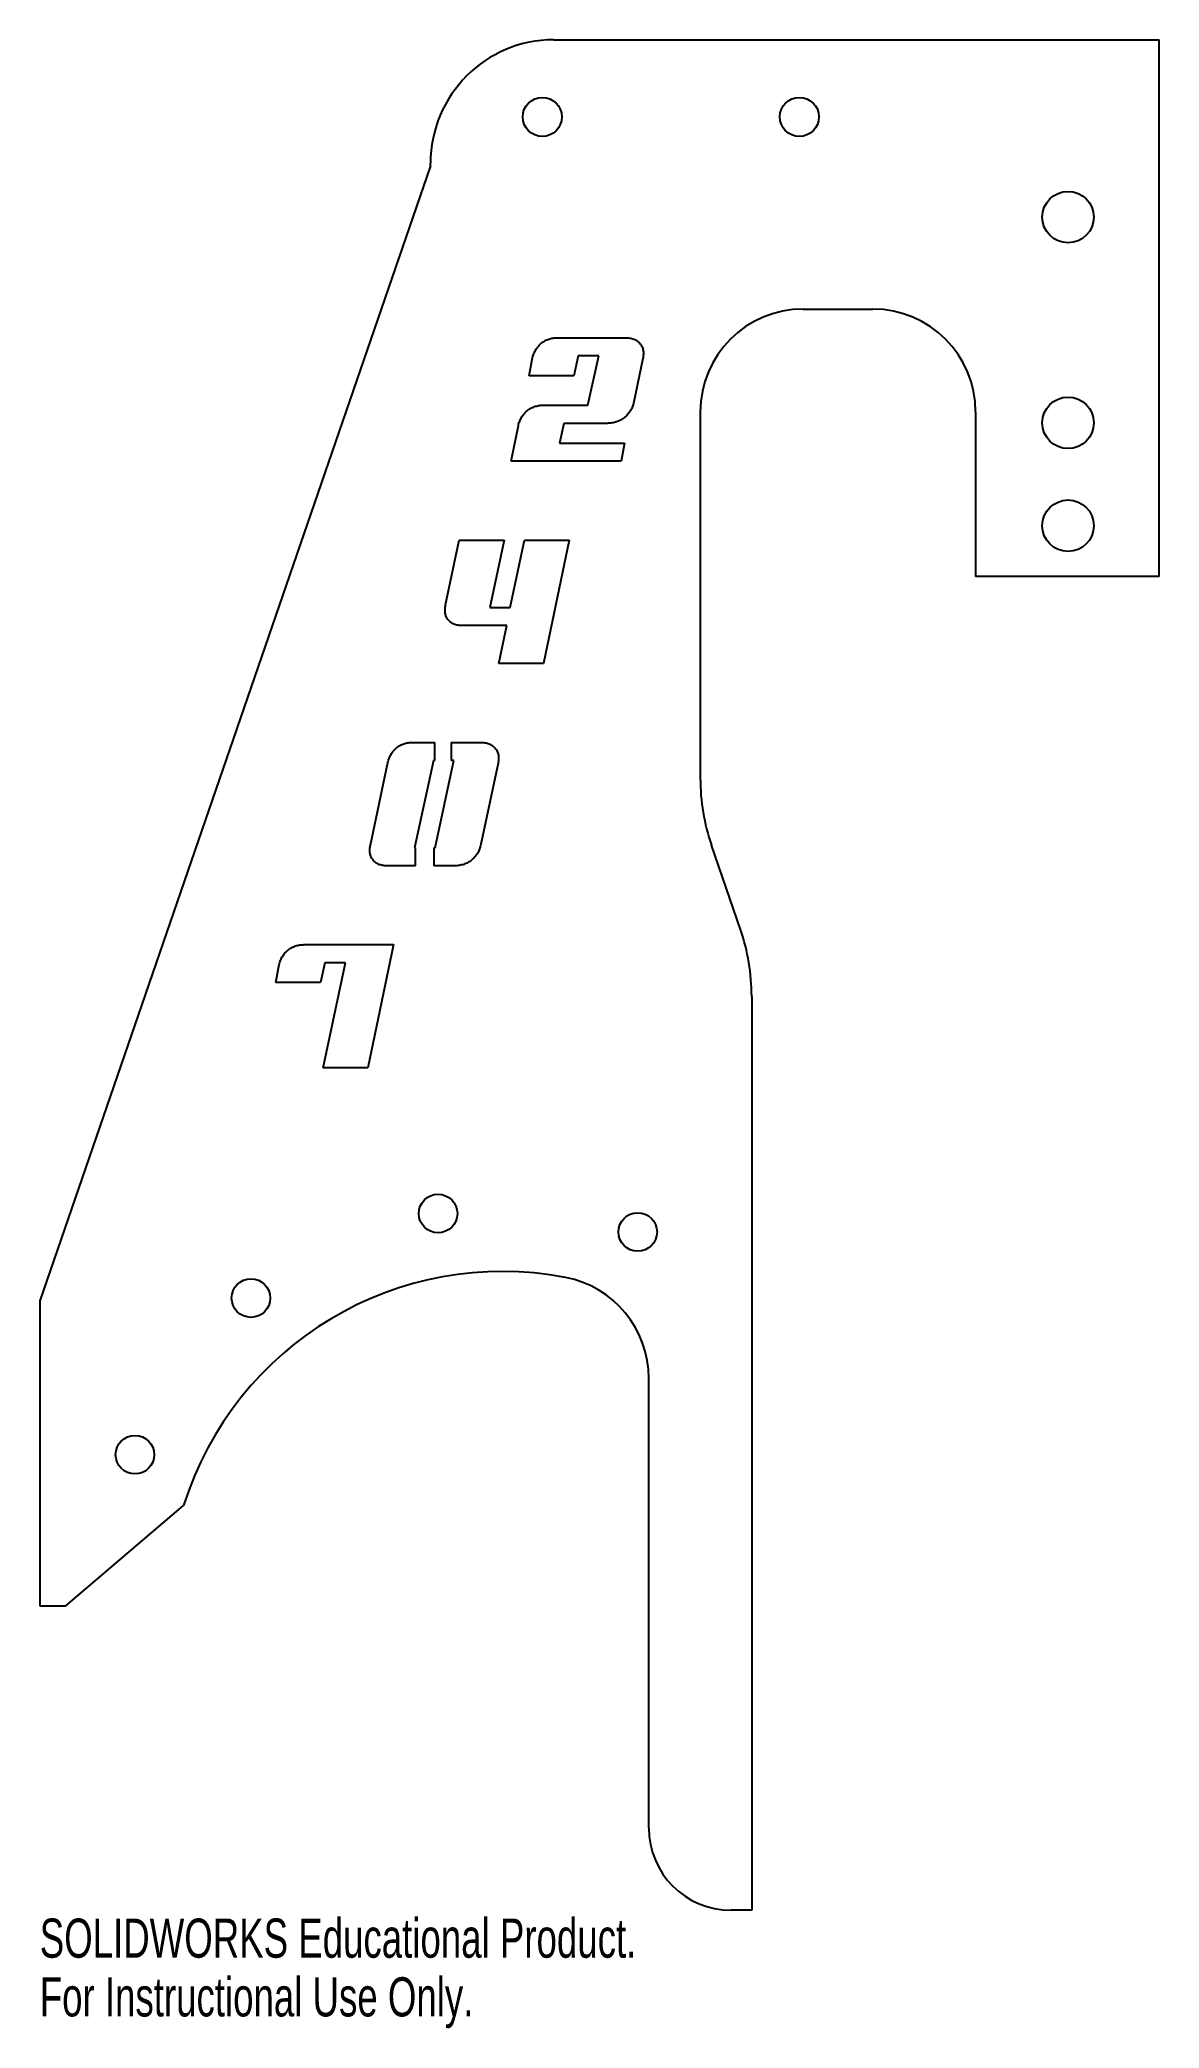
# Model space of a CAD drawing. Header units: inches. Extents: x -4 to 1.44, y -5.05 to 4.61.
import ezdxf

# ---------------------------------------------------------------- set-up
doc = ezdxf.new("R2010")
doc.units = ezdxf.units.IN
doc.header["$MEASUREMENT"] = 0
doc.styles.add('SLDTEXTSTYLE0', font='TXT', dxfattribs={"width": 0.7})

msp = doc.modelspace()

# ---------------------------------------------------------------- linework, layer by layer
at = {"color": 7, "linetype": 'Continuous', "lineweight": 25}
for p, q in [((-1.5, 4.6122), (1.4436, 4.6122)), ((1.4436, 2.003), (1.4436, 4.6122)), ((-2.1, 4), (-4, -1.518)), ((-2.1, 4), (-2.1, 4.0122)), ((-0.2881, 3.303), (0.0509, 3.303)), ((-1.4842, 3.1636), (-1.1552, 3.1636)), ((-1.6195, 2.9788), (-1.6032, 3.0673)), ((-1.382, 3.0756), (-1.4024, 2.9788)), ((-1.282, 3.0756), (-1.382, 3.0756)), ((-1.3347, 2.8356), (-1.282, 3.0756)), ((-1.0677, 3.0627), (-1.1135, 2.8448)), ((-1.4024, 2.9788), (-1.6195, 2.9788)), ((-1.5539, 2.8356), (-1.3347, 2.8356)), ((-1.7077, 2.5636), (-1.6727, 2.7377)), ((-1.4515, 2.7476), (-1.4734, 2.6516)), ((-1.2401, 2.7476), (-1.4515, 2.7476)), ((-0.7881, 2.803), (-0.7881, 1.0221)), ((0.5509, 2.803), (0.5509, 2.003)), ((-1.4734, 2.6516), (-1.1562, 2.6516)), ((-1.1562, 2.6516), (-1.1734, 2.5636)), ((-1.1734, 2.5636), (-1.7077, 2.5636)), ((-2.0265, 1.865), (-1.9599, 2.1802)), ((-1.9599, 2.1802), (-1.7422, 2.1802)), ((-1.7422, 2.1802), (-1.8119, 1.8522)), ((-1.7122, 1.8522), (-1.6426, 2.1802)), ((-1.6426, 2.1802), (-1.4251, 2.1802)), ((-1.4251, 2.1802), (-1.5509, 1.5802)), ((1.4436, 2.003), (0.5509, 2.003)), ((-1.8119, 1.8522), (-1.7122, 1.8522)), ((-1.729, 1.7642), (-1.9465, 1.7642)), ((-1.768, 1.5802), (-1.729, 1.7642)), ((-1.5509, 1.5802), (-1.768, 1.5802)), ((-2.1882, 1.1968), (-2.0786, 1.1968)), ((-2.0786, 1.1088), (-2.0786, 1.1968)), ((-2, 1.1968), (-2, 1.1088)), ((-2, 1.1968), (-1.8592, 1.1968)), ((-2.392, 0.6978), (-2.3072, 1.0991)), ((-2.086, 1.1088), (-2.1774, 0.6848)), ((-2.0786, 1.1088), (-2.086, 1.1088)), ((-2.0777, 0.6848), (-1.986, 1.1088)), ((-1.986, 1.1088), (-2, 1.1088)), ((-1.7717, 1.0957), (-1.8565, 0.6943)), ((-2.1774, 0.6848), (-2.1728, 0.6848)), ((-2.1728, 0.5968), (-2.1728, 0.6848)), ((-2.0843, 0.6848), (-2.0843, 0.5968)), ((-2.0843, 0.6848), (-2.0777, 0.6848)), ((-0.5926, 0.287), (-0.7336, 0.6966)), ((-2.1728, 0.5968), (-2.3121, 0.5968)), ((-1.9831, 0.5968), (-2.0843, 0.5968)), ((-2.7162, 0.2135), (-2.2797, 0.2135)), ((-2.2797, 0.2135), (-2.4054, -0.3859)), ((-2.8515, 0.0287), (-2.8352, 0.1172)), ((-2.614, 0.1255), (-2.6344, 0.0287)), ((-2.6225, -0.3859), (-2.514, 0.1255)), ((-2.514, 0.1255), (-2.614, 0.1255)), ((-2.6344, 0.0287), (-2.8515, 0.0287)), ((-0.5381, -0.0386), (-0.5381, -4.4808)), ((-2.4054, -0.3859), (-2.6225, -0.3859)), ((-4, -1.518), (-4, -3)), ((-1.0381, -4.0808), (-1.0381, -1.8951)), ((-3.8729, -3), (-3.3004, -2.5133)), ((-4, -3), (-3.8729, -3)), ((-0.5381, -4.4808), (-0.6381, -4.4808))]:
    msp.add_line(p, q, dxfattribs=at)
for centre, radius in [((-1.5564, 4.2372), 0.095), ((-0.3064, 4.2372), 0.095), ((1, 3.75), 0.125), ((1, 2.75), 0.125), ((1, 2.25), 0.125), ((-2.0633, -1.0936), 0.0938), ((-1.0922, -1.1834), 0.0938), ((-2.9731, -1.5045), 0.0938), ((-3.5371, -2.2659), 0.0938)]:
    msp.add_circle(centre, radius, dxfattribs=at)
for centre, radius, start, end in [((-1.5, 4.0122), 0.6, 90, 180), ((-0.2881, 2.803), 0.5, 90, 180), ((0.0509, 2.803), 0.5, 0, 90), ((0.2119, 1.0221), 1, 180, 199), ((-1.5381, -0.0386), 1, 0, 19), ((-1.75, -3), 1.625, 79.14415, 162.57297), ((-1.5381, -1.8951), 0.5, 0, 79.14415), ((-0.6381, -4.0808), 0.4, 180, 270)]:
    msp.add_arc(centre, radius, start, end, dxfattribs=at)
for points, knots in [([(-1.6032, 3.0673), (-1.6014, 3.0743), (-1.5977, 3.0881), (-1.588, 3.1068), (-1.5759, 3.1236), (-1.5609, 3.1377), (-1.5439, 3.1493), (-1.5252, 3.1576), (-1.5051, 3.1627), (-1.4913, 3.1633), (-1.4842, 3.1636)], [0, 0, 0, 0, 0.130972, 0.256781, 0.37927, 0.504103, 0.627939, 0.750156, 0.872164, 1, 1, 1, 1]), ([(-1.1552, 3.1636), (-1.1511, 3.1635), (-1.1431, 3.1633), (-1.1316, 3.1621), (-1.1209, 3.1598), (-1.111, 3.1567), (-1.1022, 3.1525), (-1.094, 3.1477), (-1.087, 3.1417), (-1.0807, 3.135), (-1.0755, 3.1276), (-1.0712, 3.1197), (-1.068, 3.1113), (-1.0659, 3.1024), (-1.0648, 3.0931), (-1.0647, 3.0834), (-1.0655, 3.0731), (-1.067, 3.0662), (-1.0677, 3.0627)], [0, 0, 0, 0, 0.078121, 0.151087, 0.219592, 0.284173, 0.345905, 0.404997, 0.462641, 0.520667, 0.577769, 0.634214, 0.68986, 0.747423, 0.806199, 0.866915, 0.931804, 1, 1, 1, 1]), ([(-1.6727, 2.7377), (-1.6708, 2.7448), (-1.6671, 2.7587), (-1.6577, 2.7777), (-1.6455, 2.7947), (-1.633, 2.8068), (-1.6219, 2.815), (-1.6132, 2.8206), (-1.6041, 2.8252), (-1.5947, 2.8289), (-1.585, 2.832), (-1.5749, 2.8341), (-1.5645, 2.8354), (-1.5574, 2.8355), (-1.5539, 2.8356)], [0, 0, 0, 0, 0.131533, 0.257512, 0.380397, 0.505435, 0.568066, 0.629375, 0.690689, 0.751205, 0.811629, 0.872901, 0.935532, 1, 1, 1, 1]), ([(-1.1135, 2.8448), (-1.1153, 2.8382), (-1.119, 2.8249), (-1.1287, 2.8066), (-1.1414, 2.7899), (-1.1543, 2.7776), (-1.1659, 2.769), (-1.1751, 2.7632), (-1.185, 2.7585), (-1.1951, 2.7544), (-1.2057, 2.7514), (-1.2168, 2.7491), (-1.2283, 2.7479), (-1.2361, 2.7477), (-1.2401, 2.7476)], [0, 0, 0, 0, 0.11999, 0.238188, 0.358091, 0.48305, 0.546188, 0.609275, 0.672095, 0.735154, 0.798407, 0.864151, 0.931155, 1, 1, 1, 1]), ([(-1.9465, 1.7642), (-1.9502, 1.7643), (-1.9573, 1.7643), (-1.9676, 1.7658), (-1.9773, 1.7679), (-1.9861, 1.771), (-1.9943, 1.7749), (-2.0017, 1.7797), (-2.0083, 1.7855), (-2.0143, 1.792), (-2.0192, 1.7992), (-2.0233, 1.8071), (-2.0263, 1.8154), (-2.0283, 1.8243), (-2.0295, 1.8338), (-2.0293, 1.8437), (-2.0285, 1.8542), (-2.0272, 1.8613), (-2.0265, 1.865)], [0, 0, 0, 0, 0.072304, 0.141056, 0.205006, 0.266817, 0.325212, 0.382839, 0.440467, 0.498024, 0.555879, 0.613172, 0.671613, 0.730576, 0.792605, 0.858298, 0.926696, 1, 1, 1, 1]), ([(-2.3072, 1.0991), (-2.3053, 1.1062), (-2.3016, 1.12), (-2.2922, 1.1392), (-2.2799, 1.156), (-2.265, 1.1705), (-2.248, 1.1823), (-2.2293, 1.1908), (-2.2092, 1.196), (-2.1953, 1.1966), (-2.1882, 1.1968)], [0, 0, 0, 0, 0.131534, 0.257514, 0.38084, 0.505341, 0.629199, 0.75091, 0.873015, 1, 1, 1, 1]), ([(-1.8592, 1.1968), (-1.8551, 1.1967), (-1.8471, 1.1965), (-1.8356, 1.1953), (-1.8249, 1.1931), (-1.8151, 1.1898), (-1.8062, 1.1858), (-1.7982, 1.1808), (-1.7911, 1.1748), (-1.7849, 1.1681), (-1.7796, 1.1607), (-1.7753, 1.1528), (-1.772, 1.1444), (-1.7699, 1.1355), (-1.7688, 1.1262), (-1.7687, 1.1164), (-1.7695, 1.1061), (-1.771, 1.0993), (-1.7717, 1.0957)], [0, 0, 0, 0, 0.078071, 0.150989, 0.21945, 0.284234, 0.344881, 0.404348, 0.461955, 0.519943, 0.577008, 0.633416, 0.690045, 0.746804, 0.806324, 0.867001, 0.931848, 1, 1, 1, 1]), ([(-2.3121, 0.5968), (-2.3158, 0.597), (-2.3229, 0.5972), (-2.3332, 0.5984), (-2.3427, 0.6007), (-2.3516, 0.6036), (-2.3597, 0.6076), (-2.3671, 0.6124), (-2.3737, 0.6182), (-2.3796, 0.6247), (-2.3847, 0.632), (-2.3886, 0.6399), (-2.3919, 0.6482), (-2.3937, 0.6572), (-2.395, 0.6666), (-2.3948, 0.6766), (-2.394, 0.6871), (-2.3927, 0.6942), (-2.392, 0.6978)], [0, 0, 0, 0, 0.072358, 0.140211, 0.204364, 0.265148, 0.324658, 0.381614, 0.439258, 0.496832, 0.554704, 0.612745, 0.670716, 0.730498, 0.792545, 0.858256, 0.926674, 1, 1, 1, 1]), ([(-1.8565, 0.6943), (-1.8583, 0.6876), (-1.862, 0.6743), (-1.8717, 0.6559), (-1.8843, 0.6392), (-1.8973, 0.6268), (-1.909, 0.6183), (-1.9182, 0.6124), (-1.928, 0.6077), (-1.9381, 0.6036), (-1.9488, 0.6007), (-1.9598, 0.5984), (-1.9713, 0.5972), (-1.9791, 0.597), (-1.9831, 0.5968)], [0, 0, 0, 0, 0.120537, 0.238595, 0.358933, 0.483744, 0.547388, 0.610401, 0.672498, 0.735481, 0.799355, 0.864312, 0.931237, 1, 1, 1, 1]), ([(-2.8352, 0.1172), (-2.8334, 0.1242), (-2.8297, 0.138), (-2.82, 0.1567), (-2.8079, 0.1735), (-2.7929, 0.1876), (-2.7759, 0.1992), (-2.7572, 0.2075), (-2.7371, 0.2126), (-2.7233, 0.2132), (-2.7162, 0.2135)], [0, 0, 0, 0, 0.130972, 0.256781, 0.37927, 0.504103, 0.627939, 0.750156, 0.872164, 1, 1, 1, 1])]:
    msp.add_open_spline(points, degree=3, knots=knots, dxfattribs=at)

# ---------------------------------------------------------------- texts
at = {"color": 7, "linetype": 'Continuous', "char_height": 0.1903, "attachment_point": 1, "style": 'SLDTEXTSTYLE0'}
for s, insert in [('SOLIDWORKS Educational Product.', (-4, -4.5209)), ('For Instructional Use Only.', (-4, -4.8063))]:
    msp.add_mtext(s, dxfattribs=dict(at, insert=insert))

doc.saveas('drawing.dxf')
